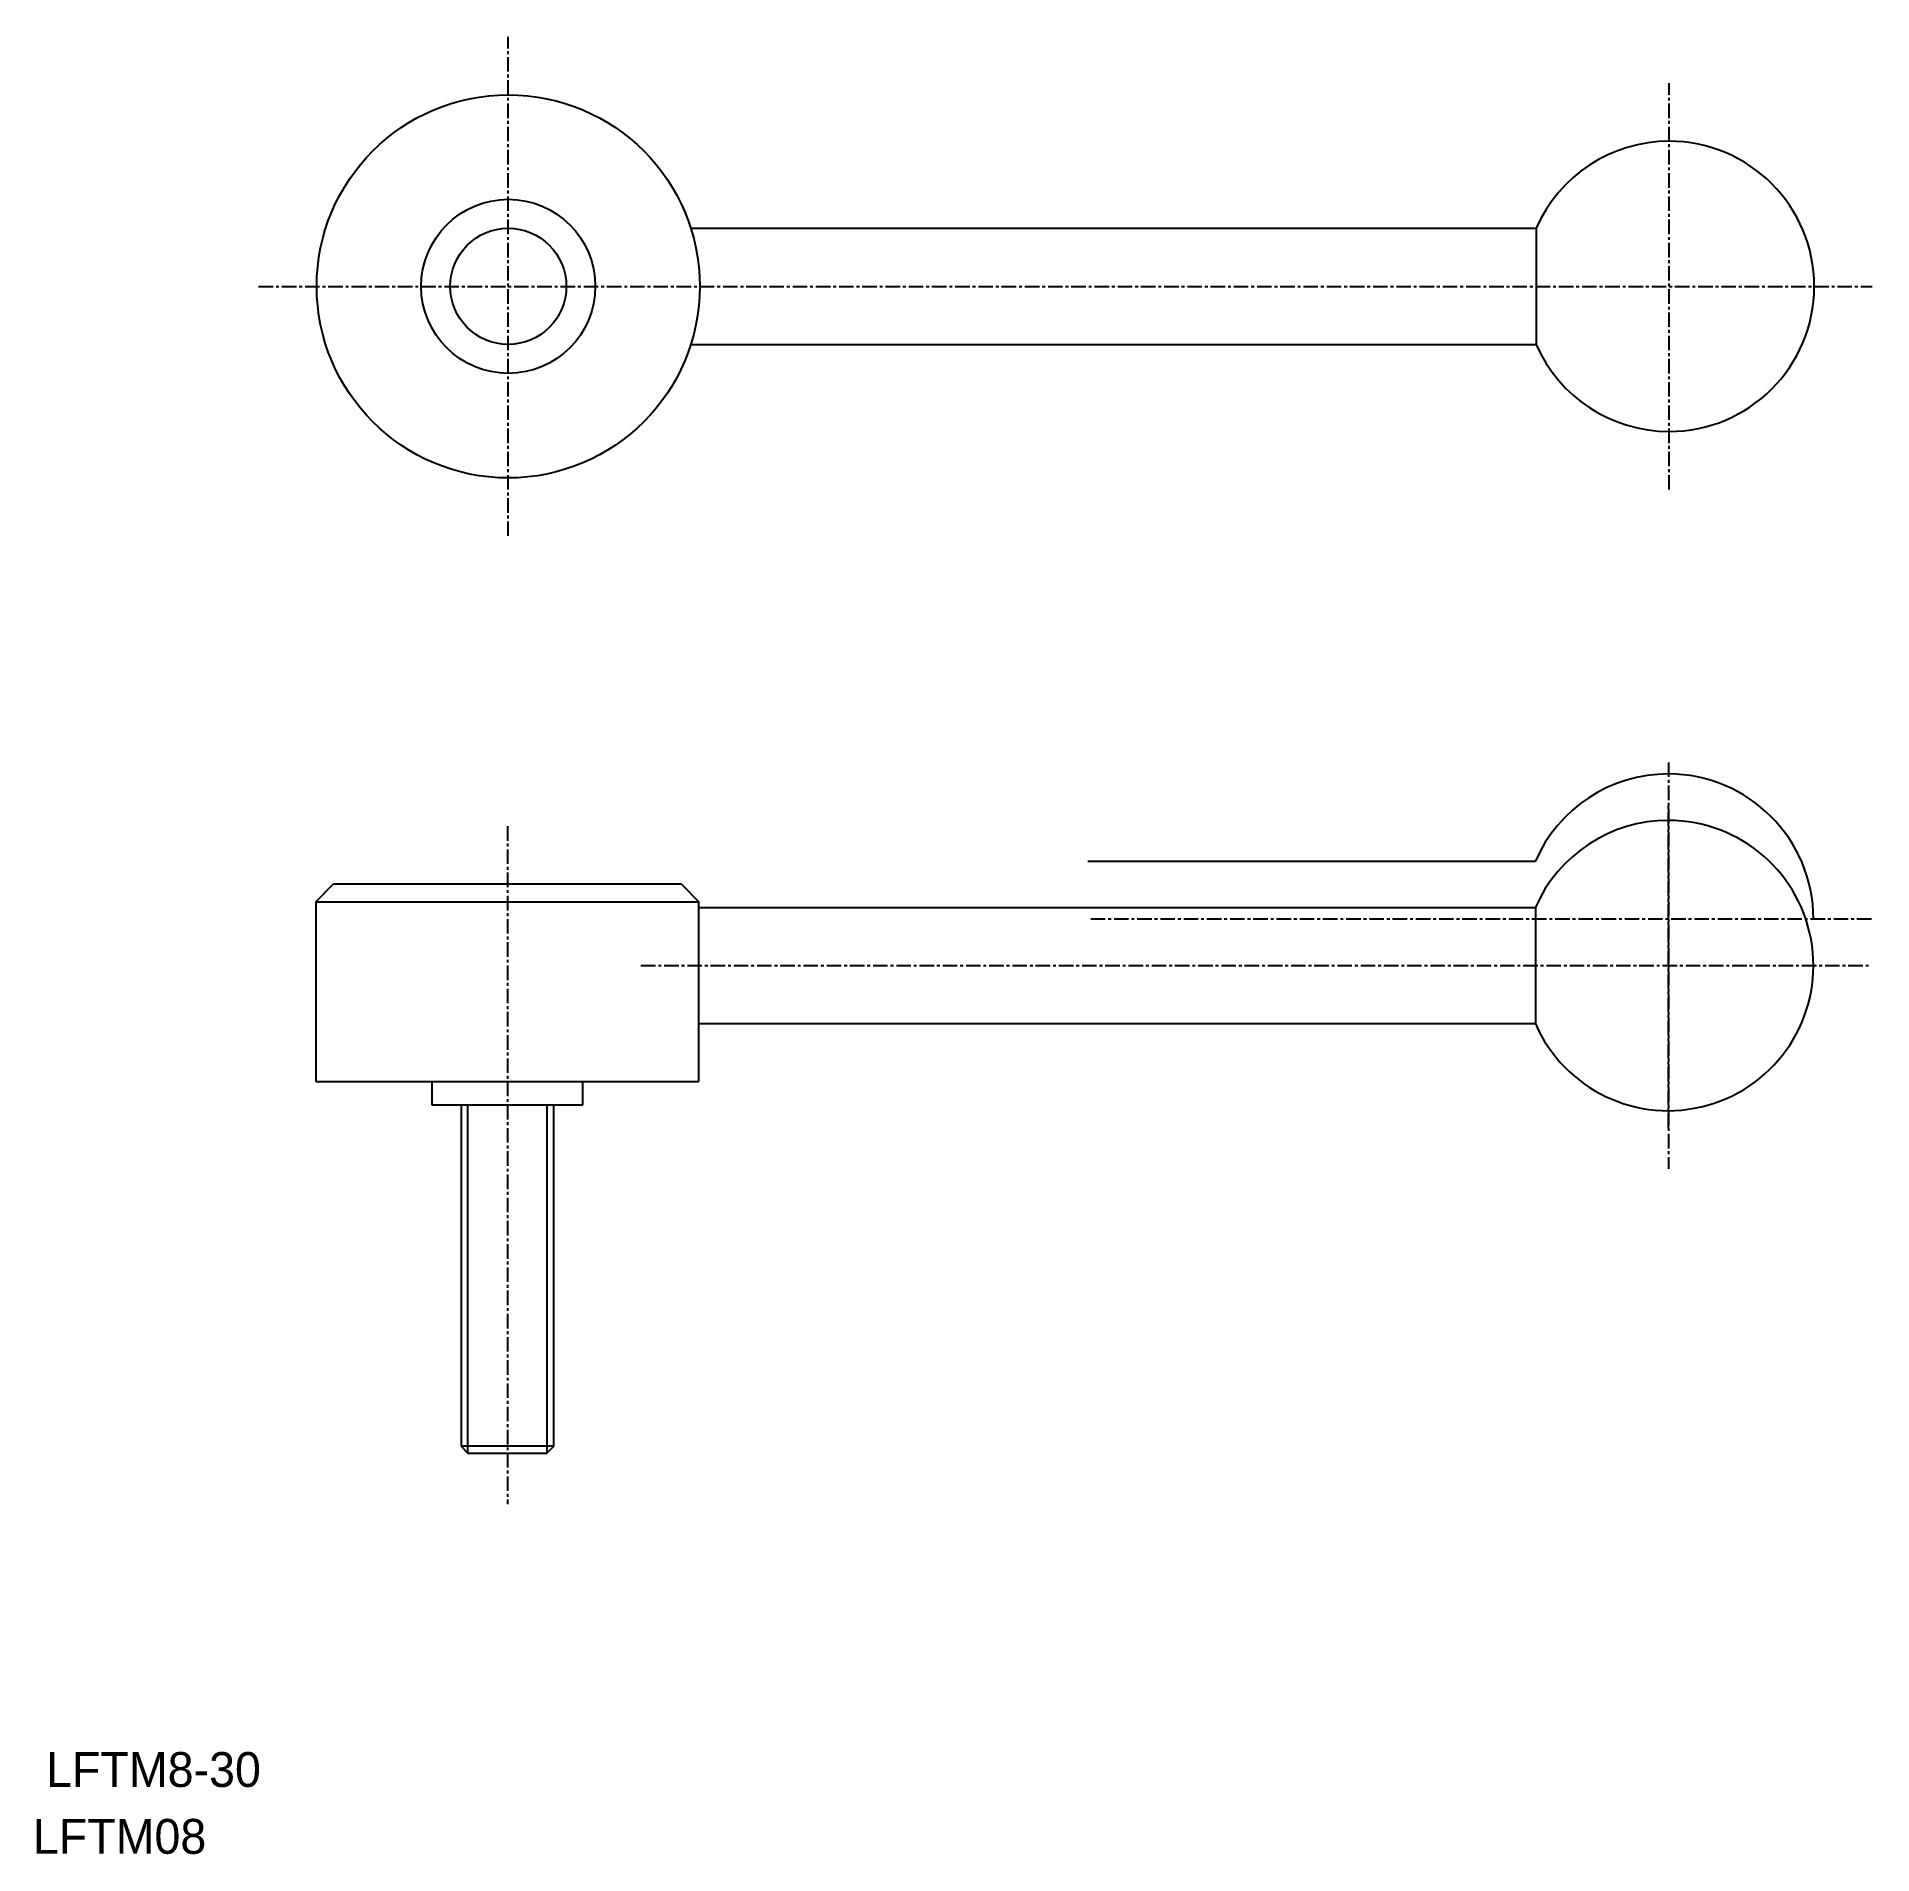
# Model space of a CAD drawing. Extents: x 1 to 159, y 0 to 156.
import ezdxf
from ezdxf.enums import TextEntityAlignment as Align

# ---------------------------------------------------------------- set-up
doc = ezdxf.new("R2010")
doc.units = 0
doc.linetypes.add('CENTER', pattern=[2, 1.25, -0.25, 0.25, -0.25])
doc.layers.get('0').update_dxf_attribs({"linetype": 'CONTINUOUS'})
doc.layers.add('CENTER', color=1, linetype='CENTER')

msp = doc.modelspace()

# ---------------------------------------------------------------- linework, layer by layer
at = {"color": 7, "linetype": 'CONTINUOUS'}
for p, q in [((57.45, 139.91), (130.27, 139.91)), ((130.27, 139.91), (130.27, 129.91)), ((57.45, 129.91), (130.27, 129.91)), ((25.16, 81.91), (26.66, 83.41)), ((56.66, 83.41), (26.66, 83.41)), ((56.66, 83.41), (58.16, 81.91)), ((25.16, 81.91), (25.16, 66.41)), ((25.16, 81.91), (58.16, 81.91)), ((58.16, 66.41), (58.16, 81.91)), ((58.16, 81.41), (130.21, 81.41)), ((130.21, 81.41), (130.21, 71.41)), ((58.16, 71.41), (130.21, 71.41)), ((25.16, 66.41), (58.16, 66.41)), ((35.16, 66.41), (35.16, 64.41)), ((48.16, 64.41), (48.16, 66.41)), ((35.16, 64.41), (48.16, 64.41)), ((37.66, 64.41), (37.66, 35.01)), ((45.66, 35.01), (45.66, 64.41)), ((45.66, 35.01), (37.66, 35.01)), ((37.66, 35.01), (38.26, 34.41)), ((45.06, 34.41), (45.66, 35.01)), ((38.26, 34.41), (45.06, 34.41))]:
    msp.add_line(p, q, dxfattribs=at)
at = {"color": 3, "linetype": 'CONTINUOUS'}
for p, q in [((91.66, 85.41), (130.21, 85.41)), ((38.26, 34.41), (38.26, 64.41)), ((45.06, 64.41), (45.06, 34.41))]:
    msp.add_line(p, q, dxfattribs=at)
for p, q in [((101.3, 85.41), (101.3, 85.41)), ((110.93, 85.41), (110.93, 85.41))]:
    msp.add_line(p, q)
at = {"color": 1, "linetype": 'CONTINUOUS'}
for p, q in [((89.34, 76.41), (89.34, 76.41)), ((95.82, 76.41), (95.82, 76.41)), ((111.2, 71.41), (111.2, 71.41))]:
    msp.add_line(p, q, dxfattribs=at)
at = {"color": 7, "linetype": 'CONTINUOUS'}
for radius in [16.5, 7.5, 5]:
    msp.add_circle((41.73, 134.91), radius, dxfattribs=at)
for centre, start, end in [((141.73, 134.91), 90, 156.4218), ((141.73, 134.91), 270, 90), ((141.73, 134.91), 203.5782, 270), ((141.66, 76.41), 203.5782, 90), ((141.66, 76.41), 90, 156.4218)]:
    msp.add_arc(centre, 12.5, start, end, dxfattribs=at)
at = {"color": 3, "linetype": 'CONTINUOUS'}
for start, end in [(90, 156.4218), (0, 90)]:
    msp.add_arc((141.66, 80.41), 12.5, start, end, dxfattribs=at)
at = {"layer": 'CENTER', "color": 1, "linetype": 'CENTER'}
for p, q in [((41.73, 113.41), (41.73, 156.41)), ((141.73, 117.41), (141.73, 152.41)), ((20.23, 134.91), (159.23, 134.91)), ((141.66, 93.91), (141.66, 58.91)), ((41.66, 88.41), (41.66, 30.01)), ((159.16, 80.41), (91.66, 80.41)), ((53.16, 76.41), (159.16, 76.41))]:
    msp.add_line(p, q, dxfattribs=at)
at = {"layer": 'CENTER', "linetype": 'CENTER'}
msp.add_line((141.66, 62.41), (141.66, 90.41), dxfattribs=at)

# ---------------------------------------------------------------- texts
at = {"color": 7, "linetype": 'CONTINUOUS'}
for s, p in [('LFTM8-30', (11.17, 4.76)), ('LFTM08', (8.25, -1))]:
    msp.add_text(s, height=3, dxfattribs=at).set_placement(p, align=Align.BOTTOM_CENTER)

doc.saveas('drawing.dxf')
